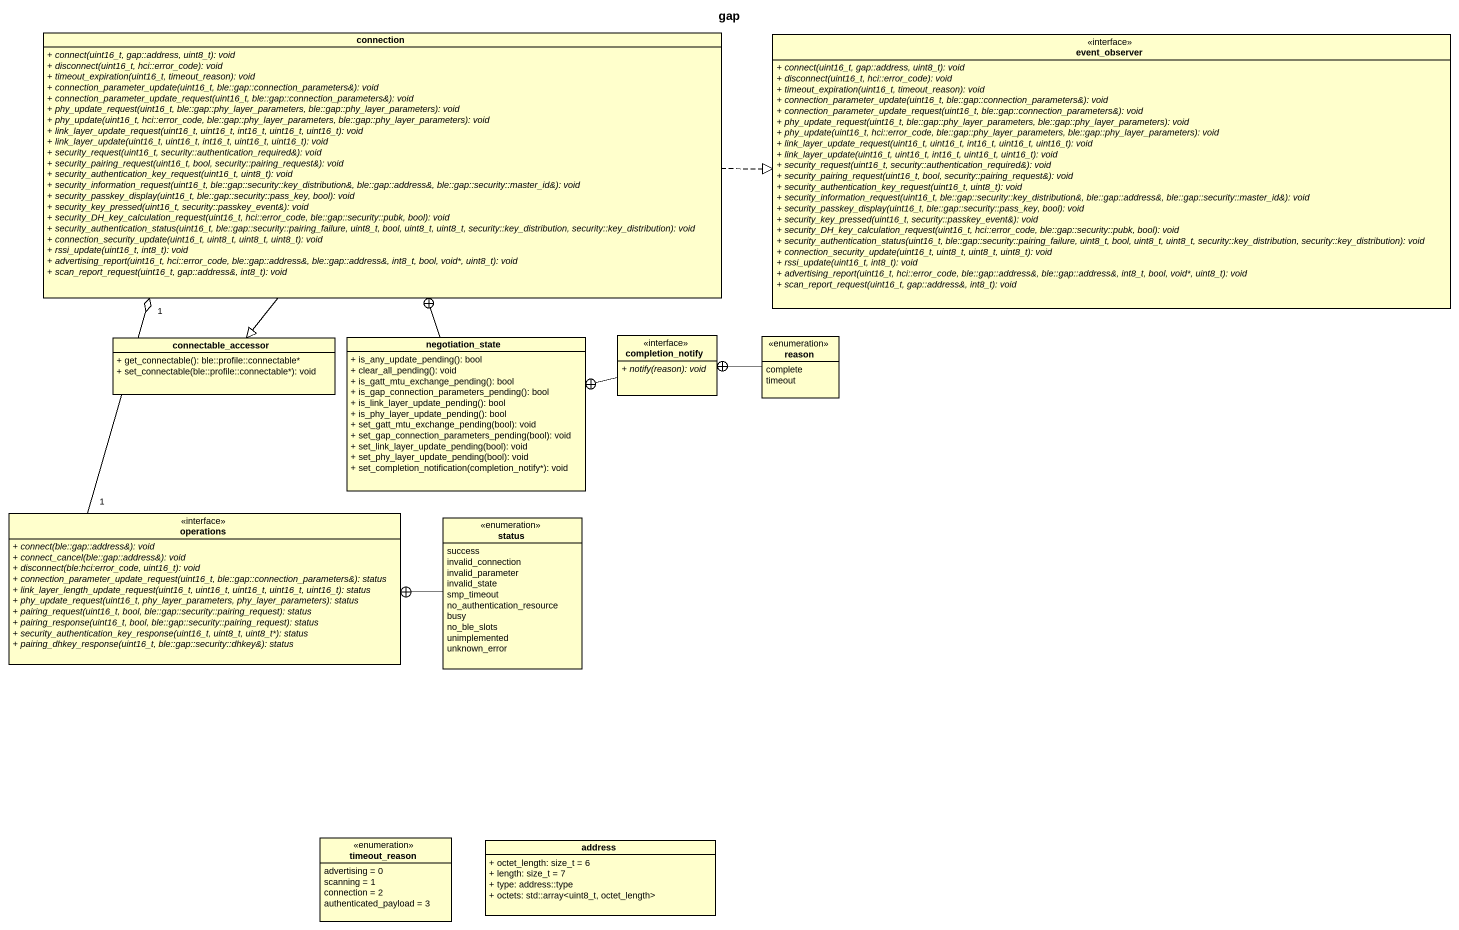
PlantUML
@startuml
title gap
hide circle
hide empty members
skinparam classAttributeIconSize 0
class connection {
  {abstract} + connect(uint16_t, gap::address, uint8_t): void
  {abstract} + disconnect(uint16_t, hci::error_code): void
  {abstract} + timeout_expiration(uint16_t, timeout_reason): void
  {abstract} + connection_parameter_update(uint16_t, ble::gap::connection_parameters&): void
  {abstract} + connection_parameter_update_request(uint16_t, ble::gap::connection_parameters&): void
  {abstract} + phy_update_request(uint16_t, ble::gap::phy_layer_parameters, ble::gap::phy_layer_parameters): void
  {abstract} + phy_update(uint16_t, hci::error_code, ble::gap::phy_layer_parameters, ble::gap::phy_layer_parameters): void
  {abstract} + link_layer_update_request(uint16_t, uint16_t, int16_t, uint16_t, uint16_t): void
  {abstract} + link_layer_update(uint16_t, uint16_t, int16_t, uint16_t, uint16_t): void
  {abstract} + security_request(uint16_t, security::authentication_required&): void
  {abstract} + security_pairing_request(uint16_t, bool, security::pairing_request&): void
  {abstract} + security_authentication_key_request(uint16_t, uint8_t): void
  {abstract} + security_information_request(uint16_t, ble::gap::security::key_distribution&, ble::gap::address&, ble::gap::security::master_id&): void
  {abstract} + security_passkey_display(uint16_t, ble::gap::security::pass_key, bool): void
  {abstract} + security_key_pressed(uint16_t, security::passkey_event&): void
  {abstract} + security_DH_key_calculation_request(uint16_t, hci::error_code, ble::gap::security::pubk, bool): void
  {abstract} + security_authentication_status(uint16_t, ble::gap::security::pairing_failure, uint8_t, bool, uint8_t, uint8_t, security::key_distribution, security::key_distribution): void
  {abstract} + connection_security_update(uint16_t, uint8_t, uint8_t, uint8_t): void
  {abstract} + rssi_update(uint16_t, int8_t): void
  {abstract} + advertising_report(uint16_t, hci::error_code, ble::gap::address&, ble::gap::address&, int8_t, bool, void*, uint8_t): void
  {abstract} + scan_report_request(uint16_t, gap::address&, int8_t): void
}
class event_observer <<interface>> {
  {abstract} + connect(uint16_t, gap::address, uint8_t): void
  {abstract} + disconnect(uint16_t, hci::error_code): void
  {abstract} + timeout_expiration(uint16_t, timeout_reason): void
  {abstract} + connection_parameter_update(uint16_t, ble::gap::connection_parameters&): void
  {abstract} + connection_parameter_update_request(uint16_t, ble::gap::connection_parameters&): void
  {abstract} + phy_update_request(uint16_t, ble::gap::phy_layer_parameters, ble::gap::phy_layer_parameters): void
  {abstract} + phy_update(uint16_t, hci::error_code, ble::gap::phy_layer_parameters, ble::gap::phy_layer_parameters): void
  {abstract} + link_layer_update_request(uint16_t, uint16_t, int16_t, uint16_t, uint16_t): void
  {abstract} + link_layer_update(uint16_t, uint16_t, int16_t, uint16_t, uint16_t): void
  {abstract} + security_request(uint16_t, security::authentication_required&): void
  {abstract} + security_pairing_request(uint16_t, bool, security::pairing_request&): void
  {abstract} + security_authentication_key_request(uint16_t, uint8_t): void
  {abstract} + security_information_request(uint16_t, ble::gap::security::key_distribution&, ble::gap::address&, ble::gap::security::master_id&): void
  {abstract} + security_passkey_display(uint16_t, ble::gap::security::pass_key, bool): void
  {abstract} + security_key_pressed(uint16_t, security::passkey_event&): void
  {abstract} + security_DH_key_calculation_request(uint16_t, hci::error_code, ble::gap::security::pubk, bool): void
  {abstract} + security_authentication_status(uint16_t, ble::gap::security::pairing_failure, uint8_t, bool, uint8_t, uint8_t, security::key_distribution, security::key_distribution): void
  {abstract} + connection_security_update(uint16_t, uint8_t, uint8_t, uint8_t): void
  {abstract} + rssi_update(uint16_t, int8_t): void
  {abstract} + advertising_report(uint16_t, hci::error_code, ble::gap::address&, ble::gap::address&, int8_t, bool, void*, uint8_t): void
  {abstract} + scan_report_request(uint16_t, gap::address&, int8_t): void
}
class connectable_accessor {
  + get_connectable(): ble::profile::connectable*
  + set_connectable(ble::profile::connectable*): void
}
class negotiation_state {
  + is_any_update_pending(): bool
  + clear_all_pending(): void
  + is_gatt_mtu_exchange_pending(): bool
  + is_gap_connection_parameters_pending(): bool
  + is_link_layer_update_pending(): bool
  + is_phy_layer_update_pending(): bool
  + set_gatt_mtu_exchange_pending(bool): void
  + set_gap_connection_parameters_pending(bool): void
  + set_link_layer_update_pending(bool): void
  + set_phy_layer_update_pending(bool): void
  + set_completion_notification(completion_notify*): void
}
class completion_notify <<interface>> {
  {abstract} + notify(reason): void
}
enum reason {
  complete
  timeout
}
class operations <<interface>> {
  {abstract} + connect(ble::gap::address&): void
  {abstract} + connect_cancel(ble::gap::address&): void
  {abstract} + disconnect(ble:hci:error_code, uint16_t): void
  {abstract} + connection_parameter_update_request(uint16_t, ble::gap::connection_parameters&): status
  {abstract} + link_layer_length_update_request(uint16_t, uint16_t, uint16_t, uint16_t, uint16_t): status
  {abstract} + phy_update_request(uint16_t, phy_layer_parameters, phy_layer_parameters): status
  {abstract} + pairing_request(uint16_t, bool, ble::gap::security::pairing_request): status
  {abstract} + pairing_response(uint16_t, bool, ble::gap::security::pairing_request): status
  {abstract} + security_authentication_key_response(uint16_t, uint8_t, uint8_t*): status
  {abstract} + pairing_dhkey_response(uint16_t, ble::gap::security::dhkey&): status
}
enum status {
  success
  invalid_connection
  invalid_parameter
  invalid_state
  smp_timeout
  no_authentication_resource
  busy
  no_ble_slots
  unimplemented
  unknown_error
}
enum timeout_reason {
  advertising = 0
  scanning = 1
  connection = 2
  authenticated_payload = 3
}
class address {
  + octet_length: size_t = 6
  + length: size_t = 7
  + type: address::type
  + octets: std::array<uint8_t, octet_length>
}
connection .right.|> event_observer
connection --|> connectable_accessor
negotiation_state -up-+ connection
completion_notify -left-+ negotiation_state
reason -left-+ completion_notify
operations "1" -up-o "1" connection
status -left-+ operations
@enduml
